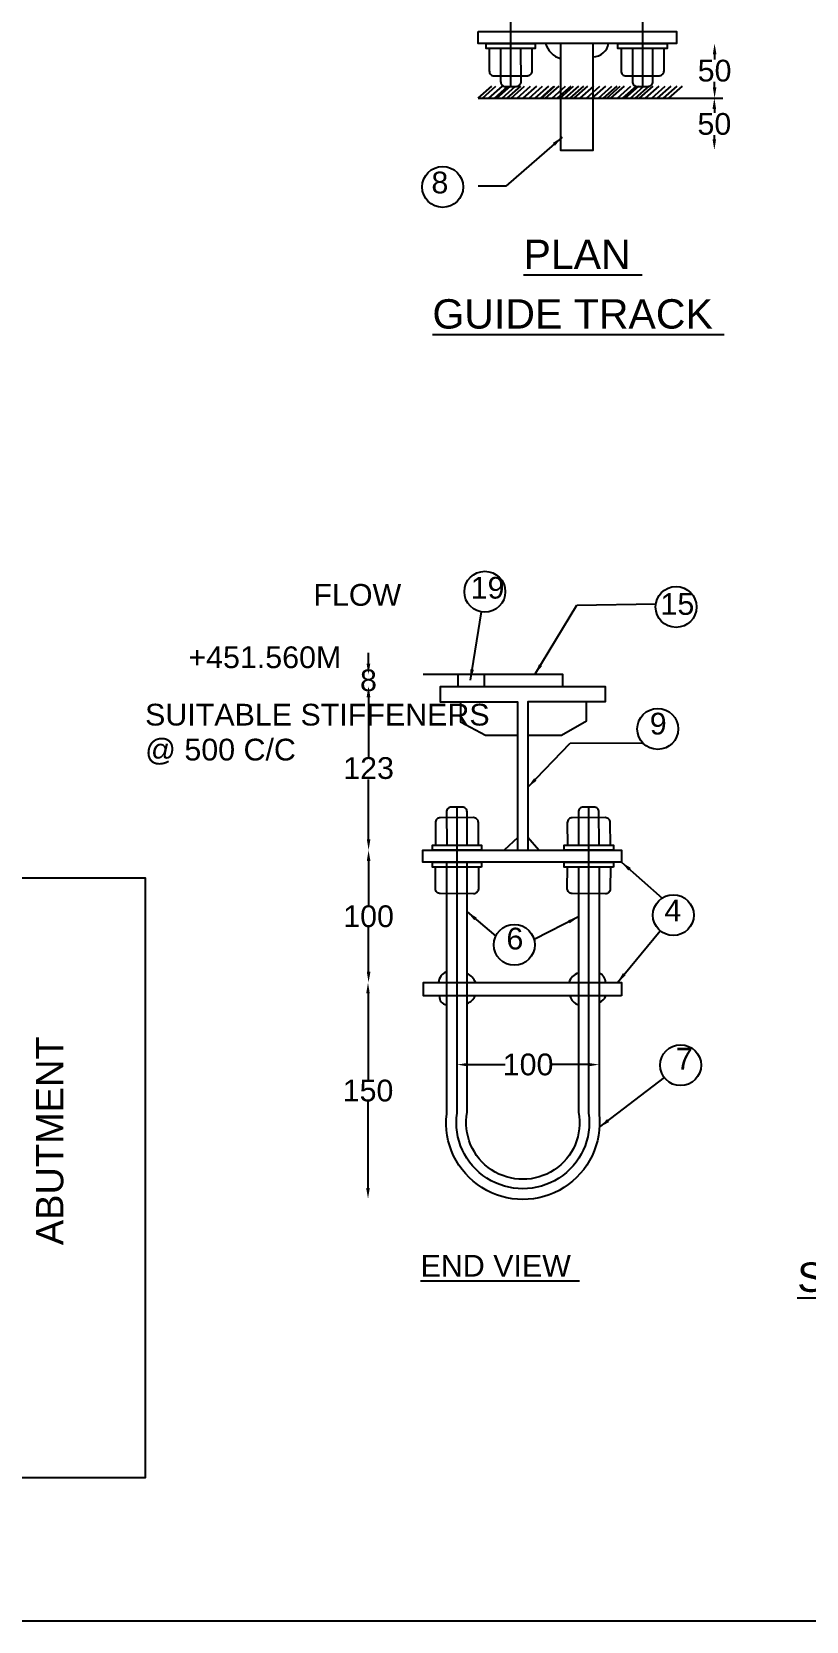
# Model space of a CAD drawing. Header units: inches. Extents: x 4075 to 8926, y 383 to 3428.
# Drawn here: x 5284 to 5996, y 383 to 1845 of the extents above; entities that cross this region are included whole.
import ezdxf

# ---------------------------------------------------------------- set-up
doc = ezdxf.new("R2010")
doc.units = ezdxf.units.IN
doc.header["$MEASUREMENT"] = 0
doc.layers.add('DIMENSIONS', color=7, linetype='Continuous')
doc.styles.get("Standard").update_dxf_attribs({"font": 'arial.ttf', "height": 20})
doc.dimstyles.get("Standard").update_dxf_attribs({"dimtxt": 20, "dimasz": 10, "dimexe": 0.18, "dimexo": 0.0625, "dimgap": 0.09, "dimtad": 0, "dimtih": 1, "dimtoh": 1, "dimdec": 4, "dimzin": 0, "dimdsep": 46, "dimtxsty": 'Standard', "dimcen": 0.09, "dimse1": 1, "dimse2": 1, "dimadec": 0, "dimazin": 0, "dimtfac": 1, "dimtdec": 4, "dimtofl": 0, "dimtmove": 0, "dimatfit": 3, "dimfxl": 1, "dimtolj": 1, "dimtzin": 0, "dimarcsym": 0})

# ---------------------------------------------------------------- blocks, each defined once
blk = doc.blocks.new('*D42')
at = {"layer": 'Defpoints', "color": 0, "transparency": 16777216}
for p in [(5877, 1834), (5877, 1783.7), (5911.9, 1783.7)]:
    blk.add_point(p, dxfattribs=at)
at = {"layer": 'DIMENSIONS', "color": 0, "lineweight": -2, "transparency": 16777216}
for p, q in [((5911.9, 1824), (5911.9, 1819.1)), ((5911.9, 1793.7), (5911.9, 1798.5))]:
    blk.add_line(p, q, dxfattribs=at)
at = {"layer": 'DIMENSIONS', "color": 0, "transparency": 16777216}
for points in [[(5910.3, 1824), (5913.6, 1824), (5911.9, 1834)], [(5910.3, 1793.7), (5913.6, 1793.7), (5911.9, 1783.7)]]:
    blk.add_solid(points, dxfattribs=at)
at = {"layer": 'DIMENSIONS', "color": 0, "transparency": 16777216, "insert": (5911.9, 1808.8), "char_height": 20, "attachment_point": 5}
blk.add_mtext('\\A1;50', dxfattribs=at)
blk = doc.blocks.new('*D43')
at = {"layer": 'Defpoints', "color": 0, "transparency": 16777216}
for p in [(5799.5, 1783.7), (5799.5, 1735.9), (5911.7, 1735.9)]:
    blk.add_point(p, dxfattribs=at)
at = {"layer": 'DIMENSIONS', "color": 0, "lineweight": -2, "transparency": 16777216}
for p, q in [((5911.7, 1773.7), (5911.7, 1770.1)), ((5911.7, 1745.9), (5911.7, 1749.5))]:
    blk.add_line(p, q, dxfattribs=at)
at = {"layer": 'DIMENSIONS', "color": 0, "transparency": 16777216}
for points in [[(5910, 1773.7), (5913.3, 1773.7), (5911.7, 1783.7)], [(5910, 1745.9), (5913.3, 1745.9), (5911.7, 1735.9)]]:
    blk.add_solid(points, dxfattribs=at)
at = {"layer": 'DIMENSIONS', "color": 0, "transparency": 16777216, "insert": (5911.7, 1759.8), "char_height": 20, "attachment_point": 5}
blk.add_mtext('\\A1;50', dxfattribs=at)
blk = doc.blocks.new('*D74')
at = {"layer": 'Defpoints', "color": 0, "transparency": 16777216}
for p in [(5593.8, 1242.6), (5676.2, 1253.6), (5676.2, 1242.6)]:
    blk.add_point(p, dxfattribs=at)
at = {"layer": 'DIMENSIONS', "color": 0, "lineweight": -2, "transparency": 16777216}
for p, q in [((5593.8, 1263.6), (5593.8, 1273.6)), ((5593.8, 1232.6), (5593.8, 1222.6))]:
    blk.add_line(p, q, dxfattribs=at)
at = {"layer": 'DIMENSIONS', "color": 0, "transparency": 16777216}
for points in [[(5592.1, 1263.6), (5595.5, 1263.6), (5593.8, 1253.6)], [(5592.1, 1232.6), (5595.5, 1232.6), (5593.8, 1242.6)]]:
    blk.add_solid(points, dxfattribs=at)
at = {"layer": 'DIMENSIONS', "color": 0, "transparency": 16777216, "insert": (5593.8, 1248.1), "char_height": 20, "attachment_point": 5}
blk.add_mtext('\\A1;8', dxfattribs=at)
blk = doc.blocks.new('*D75')
at = {"layer": 'Defpoints', "color": 0, "transparency": 16777216}
for p in [(5684, 1242.6), (5593.9, 1092.1), (5684, 1092.1)]:
    blk.add_point(p, dxfattribs=at)
at = {"layer": 'DIMENSIONS', "color": 0, "lineweight": -2, "transparency": 16777216}
for p, q in [((5593.9, 1232.6), (5593.9, 1177.7)), ((5593.9, 1102.1), (5593.9, 1157))]:
    blk.add_line(p, q, dxfattribs=at)
at = {"layer": 'DIMENSIONS', "color": 0, "transparency": 16777216}
for points in [[(5592.3, 1232.6), (5595.6, 1232.6), (5593.9, 1242.6)], [(5592.3, 1102.1), (5595.6, 1102.1), (5593.9, 1092.1)]]:
    blk.add_solid(points, dxfattribs=at)
at = {"layer": 'DIMENSIONS', "color": 0, "transparency": 16777216, "insert": (5593.9, 1167.4), "char_height": 20, "attachment_point": 5}
blk.add_mtext('\\A1;123', dxfattribs=at)
blk = doc.blocks.new('*D76')
at = {"layer": 'Defpoints', "color": 0, "transparency": 16777216}
for p in [(5718.6, 1092.1), (5593.9, 970.2), (5718.6, 970.2)]:
    blk.add_point(p, dxfattribs=at)
at = {"layer": 'DIMENSIONS', "color": 0, "lineweight": -2, "transparency": 16777216}
for p, q in [((5593.9, 1082.1), (5593.9, 1041.4)), ((5593.9, 980.2), (5593.9, 1020.8))]:
    blk.add_line(p, q, dxfattribs=at)
at = {"layer": 'DIMENSIONS', "color": 0, "transparency": 16777216}
for points in [[(5592.3, 1082.1), (5595.6, 1082.1), (5593.9, 1092.1)], [(5592.3, 980.2), (5595.6, 980.2), (5593.9, 970.2)]]:
    blk.add_solid(points, dxfattribs=at)
at = {"layer": 'DIMENSIONS', "color": 0, "transparency": 16777216, "insert": (5593.9, 1031.1), "char_height": 20, "attachment_point": 5}
blk.add_mtext('\\A1;100', dxfattribs=at)
blk = doc.blocks.new('*D77')
at = {"layer": 'Defpoints', "color": 0, "transparency": 16777216}
for p in [(5726.5, 970.2), (5593.4, 771.4), (5726.4, 771.4)]:
    blk.add_point(p, dxfattribs=at)
at = {"layer": 'DIMENSIONS', "color": 0, "lineweight": -2, "transparency": 16777216}
for p, q in [((5593.4, 960.2), (5593.4, 881.1)), ((5593.4, 781.4), (5593.4, 860.5))]:
    blk.add_line(p, q, dxfattribs=at)
at = {"layer": 'DIMENSIONS', "color": 0, "transparency": 16777216}
for points in [[(5591.7, 960.2), (5595, 960.2), (5593.4, 970.2)], [(5591.7, 781.4), (5595, 781.4), (5593.4, 771.4)]]:
    blk.add_solid(points, dxfattribs=at)
at = {"layer": 'DIMENSIONS', "color": 0, "transparency": 16777216, "insert": (5593.4, 870.8), "char_height": 20, "attachment_point": 5}
blk.add_mtext('\\A1;150', dxfattribs=at)
blk = doc.blocks.new('*D78')
at = {"layer": 'Defpoints', "color": 0, "transparency": 16777216}
for p in [(5675.2, 894.8), (5805.7, 894.8), (5805.7, 894.8)]:
    blk.add_point(p, dxfattribs=at)
at = {"layer": 'DIMENSIONS', "color": 0, "lineweight": -2, "transparency": 16777216}
for p, q in [((5685.2, 894.8), (5719.3, 894.8)), ((5795.7, 894.8), (5761.7, 894.8))]:
    blk.add_line(p, q, dxfattribs=at)
at = {"layer": 'DIMENSIONS', "color": 0, "transparency": 16777216}
for points in [[(5685.2, 896.4), (5685.2, 893.1), (5675.2, 894.8)], [(5795.7, 896.4), (5795.7, 893.1), (5805.7, 894.8)]]:
    blk.add_solid(points, dxfattribs=at)
at = {"layer": 'DIMENSIONS', "color": 0, "transparency": 16777216, "insert": (5740.5, 894.8), "char_height": 20, "attachment_point": 5}
blk.add_mtext('\\A1;100', dxfattribs=at)

msp = doc.modelspace()

# ---------------------------------------------------------------- linework, layer by layer
at = {"color": 0}
for points in [[(5724.67234, 1794.40727), (5724.67234, 2075.78817, -0.8477517576), (5845.61393, 2075.78817), (5845.61393, 1794.50353)], [(5704.72425, 1829.368), (5704.80192, 1808.61382, 0.4142135624), (5709.31873, 1804.13069), (5739.81711, 1804.24482, 0.4142135624), (5744.30024, 1808.76163), (5744.22312, 1829.368)], [(5715.11466, 1829.368), (5715.22879, 1798.87196, 0.4142135624), (5719.7456, 1794.38883), (5729.59907, 1794.42571, 0.4142135624), (5734.0822, 1798.94252), (5733.96834, 1829.368)], [(5825.92752, 1829.368), (5826.00519, 1808.61382, 0.4142135624), (5830.522, 1804.13069), (5861.02038, 1804.24482, 0.4142135624), (5865.50351, 1808.76163), (5865.42639, 1829.368)], [(5836.31793, 1829.368), (5836.43206, 1798.87196, 0.4142135624), (5840.94887, 1794.38883), (5850.80234, 1794.42571, 0.4142135624), (5855.28547, 1798.94252), (5855.17161, 1829.368)], [(5684.53307, 1096.68444), (5684.41894, 1127.18048, 0.4142135624), (5679.90213, 1131.66361), (5670.04866, 1131.62673, 0.4142135624), (5665.56553, 1127.10992), (5665.67939, 1096.68444)], [(5796.17866, 1131.64517), (5796.17866, 850.26427, -1.1519424304), (5675.23707, 850.26427), (5675.23707, 1131.54891)], [(5805.73634, 1096.68444), (5805.62221, 1127.18048, 0.4142135624), (5801.1054, 1131.66361), (5791.25193, 1131.62673, 0.4142135624), (5786.7688, 1127.10992), (5786.88266, 1096.68444)], [(5694.92348, 1096.68444), (5694.84581, 1117.43862, 0.4142135624), (5690.329, 1121.92175), (5659.83062, 1121.80761, 0.4142135624), (5655.34749, 1117.29081), (5655.42461, 1096.68444)], [(5816.12675, 1096.68444), (5816.04908, 1117.43862, 0.4142135624), (5811.53227, 1121.92175), (5781.03389, 1121.80761, 0.4142135624), (5776.55076, 1117.29081), (5776.62788, 1096.68444)], [(5694.92101, 1076.47693), (5694.84581, 1056.38251, -0.4142135624), (5690.329, 1051.89938), (5659.83062, 1052.01351, -0.4142135624), (5655.34749, 1056.53032), (5655.42214, 1076.47693)], [(5805.73634, 1076.47693), (5805.73634, 849.50545, -1.1238515302), (5665.67939, 849.50545), (5665.67939, 1081.08967)], [(5786.88266, 1076.47693), (5786.88266, 851.06194, -1.2070158862), (5684.53307, 851.06194), (5684.53307, 1081.08967)], [(5816.12428, 1076.47693), (5816.04908, 1056.38251, -0.4142135624), (5811.53227, 1051.89938), (5781.03389, 1052.01351, -0.4142135624), (5776.55076, 1056.53032), (5776.62541, 1076.47693)]]:
    msp.add_lwpolyline(points, format="xyb", dxfattribs=at)
for points in [[(5694.57263, 1844.96277), (5876.99198, 1844.96277), (5876.99198, 1833.98073), (5694.57263, 1833.98073)], [(5701.82985, 1833.98073), (5747.13847, 1833.98073), (5747.13847, 1829.368), (5701.82985, 1829.368)], [(5823.03311, 1833.98073), (5868.34174, 1833.98073), (5868.34174, 1829.368), (5823.03311, 1829.368)], [(5697.81789, 1092.0717), (5652.50926, 1092.0717), (5652.50926, 1096.68444), (5697.81789, 1096.68444)], [(5819.02115, 1092.0717), (5773.71253, 1092.0717), (5773.71253, 1096.68444), (5819.02115, 1096.68444)], [(5826.27837, 1081.08967), (5643.85902, 1081.08967), (5643.85902, 1092.0717), (5826.27837, 1092.0717)], [(5697.81789, 1076.47693), (5652.50926, 1076.47693), (5652.50926, 1081.08967), (5697.81789, 1081.08967)], [(5819.02115, 1076.47693), (5773.71253, 1076.47693), (5773.71253, 1081.08967), (5819.02115, 1081.08967)], [(4161.26397, 1066.50513), (5388.56658, 1066.50513), (5388.56658, 514.89819), (4161.26397, 514.89819)], [(5826.23245, 957.98343), (5644.51449, 957.98343), (5644.51449, 970.20803), (5826.23245, 970.20803)]]:
    msp.add_lwpolyline(points, close=True, dxfattribs=at)
for points in [[(5770.24817, 1833.98073), (5770.24817, 1735.89473), (5800.30124, 1735.89473), (5800.30124, 1833.98073)], [(5694.71797, 1783.66172), (5707.12665, 1794.64854)], [(5694.73165, 1783.66172), (5707.14033, 1794.64854)], [(5694.73165, 1783.66172), (5919.51641, 1783.66172)], [(5698.58861, 1783.66172), (5710.99729, 1794.64854)], [(5704.52363, 1783.66172), (5716.93231, 1794.64854)], [(5709.59847, 1783.66172), (5722.00715, 1794.64854)], [(5711.83486, 1783.66172), (5724.24354, 1794.64854)], [(5716.56564, 1783.66172), (5728.97432, 1794.64854)], [(5721.29645, 1783.66172), (5733.70513, 1794.64854)], [(5724.88059, 1783.66172), (5737.28927, 1794.64854)], [(5730.40803, 1783.66172), (5742.81671, 1794.64854)], [(5736.08902, 1783.66172), (5748.4977, 1794.64854)], [(5741.46294, 1783.66172), (5753.87162, 1794.64854)], [(5747.06716, 1783.66172), (5759.47584, 1794.64854)], [(5751.8269, 1783.66172), (5764.23559, 1794.64854)], [(5752.74589, 1783.66172), (5765.15457, 1794.64854)], [(5756.61653, 1783.66172), (5769.02521, 1794.64854)], [(5762.55154, 1783.66172), (5774.96023, 1794.64854)], [(5767.62638, 1783.66172), (5780.03507, 1794.64854)], [(5769.86278, 1783.66172), (5782.27146, 1794.64854)], [(5774.59356, 1783.66172), (5787.00224, 1794.64854)], [(5779.32437, 1783.66172), (5791.73305, 1794.64854)], [(5782.90851, 1783.66172), (5795.31719, 1794.64854)], [(5788.43595, 1783.66172), (5800.84463, 1794.64854)], [(5794.11694, 1783.66172), (5806.52562, 1794.64854)], [(5799.49086, 1783.66172), (5811.89954, 1794.64854)], [(5805.09508, 1783.66172), (5817.50376, 1794.64854)], [(5809.85482, 1783.66172), (5822.2635, 1794.64854)], [(5812.76266, 1783.66172), (5825.17134, 1794.64854)], [(5816.63329, 1783.66172), (5829.04198, 1794.64854)], [(5822.56831, 1783.66172), (5834.97699, 1794.64854)], [(5827.64315, 1783.66172), (5840.05183, 1794.64854)], [(5829.87955, 1783.66172), (5842.28823, 1794.64854)], [(5834.61033, 1783.66172), (5847.01901, 1794.64854)], [(5839.34114, 1783.66172), (5851.74982, 1794.64854)], [(5842.92528, 1783.66172), (5855.33396, 1794.64854)], [(5848.45271, 1783.66172), (5860.8614, 1794.64854)], [(5854.13371, 1783.66172), (5866.54239, 1794.64854)], [(5859.50763, 1783.66172), (5871.91631, 1794.64854)], [(5865.11185, 1783.66172), (5877.52053, 1794.64854)], [(5869.87159, 1783.66172), (5882.28027, 1794.64854)], [(5772.31712, 1242.63089), (5772.31712, 1253.56399), (5643.96682, 1253.56399)], [(5731.22564, 1092.0717), (5731.22564, 1228.21391), (5660.13662, 1228.21391), (5660.13662, 1242.63089), (5811.24777, 1242.63089), (5811.24777, 1228.55963), (5740.21315, 1228.55963), (5740.21315, 1092.0717)], [(5676.23631, 1242.63089), (5676.23631, 1253.56399)], [(5700.29857, 1242.63089), (5700.29857, 1253.56399)], [(5678.32895, 1228.21391), (5678.32895, 1209.96968), (5701.38045, 1197.74131), (5731.22564, 1197.74131)], [(5740.21315, 1197.74131), (5771.11905, 1197.74131), (5794.24947, 1210.96705), (5794.24947, 1228.55963)], [(5731.22564, 1103.61411), (5718.58007, 1092.0717)], [(5750.4453, 1092.0717), (5740.21315, 1103.61411)]]:
    msp.add_lwpolyline(points, dxfattribs=at)
for centre in [(5661.9958, 1701.96257), (5700.75356, 1329.70671), (5876.52403, 1315.68266), (5859.68778, 1203.52812), (5873.96973, 1032.25214), (5727.83653, 1004.94918), (5880.69912, 894.25247)]:
    msp.add_circle(centre, 18.80641, dxfattribs=at)
for centre, radius, start, end in [((5776.02646, 1839.21224), 20.07044, 195.10905837, 253.26770346), ((5799.88574, 1836.52449), 14.89521, 271.5984725, 350.16702453), ((5669.33354, 969.73673), 11.04914, 109.31230815, 177.55529556), ((5673.37579, 960.84537), 21.20066, 26.20737683, 58.24620409), ((5789.93955, 967.2381), 12.14076, 104.58330401, 165.8403325), ((5802.0996, 970.0658), 9.63464, 0.84583134, 67.82330152), ((5666.61214, 957.34775), 7.6843, 175.25479724, 263.02808672), ((5678.78827, 964.20458), 14.45516, 293.41710994, 334.5086284), ((5789.68146, 960.54831), 11.03565, 193.43944967, 255.30853478), ((5802.05818, 962.14779), 10.85114, 289.81381945, 337.43252027)]:
    msp.add_arc(centre, radius, start, end, dxfattribs=at)
at = {"layer": 'DIMENSIONS', "color": 0}
msp.add_lwpolyline([(8876.36156, 382.89733), (4074.81233, 382.89733), (4074.81233, 3427.74075), (8876.36156, 3427.74075)], close=True, dxfattribs=at)

# ---------------------------------------------------------------- texts
at = {"color": 0}
for s, height, p in [('8', 20, (5651.68312, 1696.0498)), ('%%UPLAN ', 27, (5736.26737, 1626.48356)), ('%%UGUIDE TRACK ', 27, (5652.57338, 1571.70826)), ('FLOW', 20, (5543.2284, 1316.82113)), ('19', 20, (5687.73606, 1323.39)), ('15', 20, (5862.18893, 1308.45258)), ('+451.560M', 20, (5428.27298, 1259.42441)), ('SUITABLE STIFFENERS', 20, (5388.50041, 1206.63175)), ('9', 20, (5852.32652, 1198.37614)), ('@ 500 C/C   ', 20, (5388.50041, 1174.50351)), ('4', 20, (5865.84251, 1026.57489)), ('6', 20, (5720.59925, 1000.70162)), ('7', 20, (5876.38043, 890.23559)), ('%%UEND VIEW ', 20, (5641.72602, 699.84777)), ('%%USILL BEAM ', 27, (5987.92183, 685.80144))]:
    msp.add_text(s, height=height, dxfattribs=at).set_placement(p)
msp.add_text('ABUTMENT ', height=25, rotation=90, dxfattribs=at).set_placement((5313.36585, 728.72541))

# ---------------------------------------------------------------- dimensions: what is measured, and where the dimension line sits
at = {"layer": 'DIMENSIONS', "color": 0}
for base, p1, p2, text, picture, middle in [((5911.94618, 1783.66172), (5876.99198, 1833.98073), (5876.99198, 1783.66172), '50', '*D42', (5911.94618, 1808.82123)), ((5911.66968, 1735.89473), (5799.49086, 1783.66172), (5799.49086, 1735.89473), '50', '*D43', (5911.66968, 1759.77822)), ((5593.94143, 1092.0717), (5684.03475, 1242.63089), (5684.03475, 1092.0717), '123', '*D75', (5593.94143, 1167.35129)), ((5593.94143, 970.20803), (5718.58007, 1092.0717), (5718.58007, 970.20803), '100', '*D76', (5593.94143, 1031.13987))]:
    dim = msp.add_linear_dim(base=base, p1=p1, p2=p2, angle=90, text=text, dimstyle='Standard', dxfattribs=at)
    dim.commit()
    dim.dimension.update_dxf_attribs({"geometry": picture, "text_midpoint": middle})
for base, p1, p2, text, picture, middle in [((5593.8143, 1242.63089), (5676.23631, 1253.56399), (5676.23631, 1242.63089), '8', '*D74', (5593.8143, 1248.09744)), ((5593.35268, 771.42592), (5726.45847, 970.20803), (5726.36261, 771.42592), '150', '*D77', (5593.35268, 870.81697))]:
    dim = msp.add_linear_dim(base=base, p1=p1, p2=p2, angle=90, text=text, dimstyle='Standard', dxfattribs=at)
    dim.commit()
    dim.dimension.update_dxf_attribs({"geometry": picture, "text_midpoint": middle, "dimtype": 160})
dim = msp.add_linear_dim(base=(5805.73634, 894.75143), p1=(5675.23707, 894.75143), p2=(5805.73634, 894.75143), text='100', dimstyle='Standard', dxfattribs=at)
dim.commit()
dim.dimension.update_dxf_attribs({"geometry": '*D78', "text_midpoint": (5740.4867, 894.75143)})

# ---------------------------------------------------------------- leaders
at = {"color": 0}
for points in [[(5746.74811, 1253.56399), (5785.38382, 1317.38557), (5857.92855, 1318.49143)], [(5687.50676, 1248.35413), (5697.73108, 1311.14477)], [(5740.21315, 1149.81433), (5779.30772, 1190.33635), (5845.96648, 1190.66706)], [(5826.27837, 1081.08967), (5863.7041, 1048.00961)], [(5684.53307, 1035.30592), (5710.80621, 1012.92721)], [(5786.88266, 1030.6651), (5746.02866, 1009.71652)], [(5822.54077, 970.20803), (5861.96801, 1017.77321)], [(5806.09375, 837.18996), (5865.7612, 882.82708)]]:
    msp.add_leader(points, dimstyle='Standard', override={"dimgap": 0.09, "dimtad": 0}, dxfattribs=at)
at = {"layer": 'DIMENSIONS', "color": 0}
msp.add_leader([(5771.75687, 1747.77339), (5720.03469, 1702.54159), (5694.67093, 1702.54159)], dimstyle='Standard', override={"dimgap": 0.09, "dimtad": 0}, dxfattribs=at)

doc.saveas('drawing.dxf')
